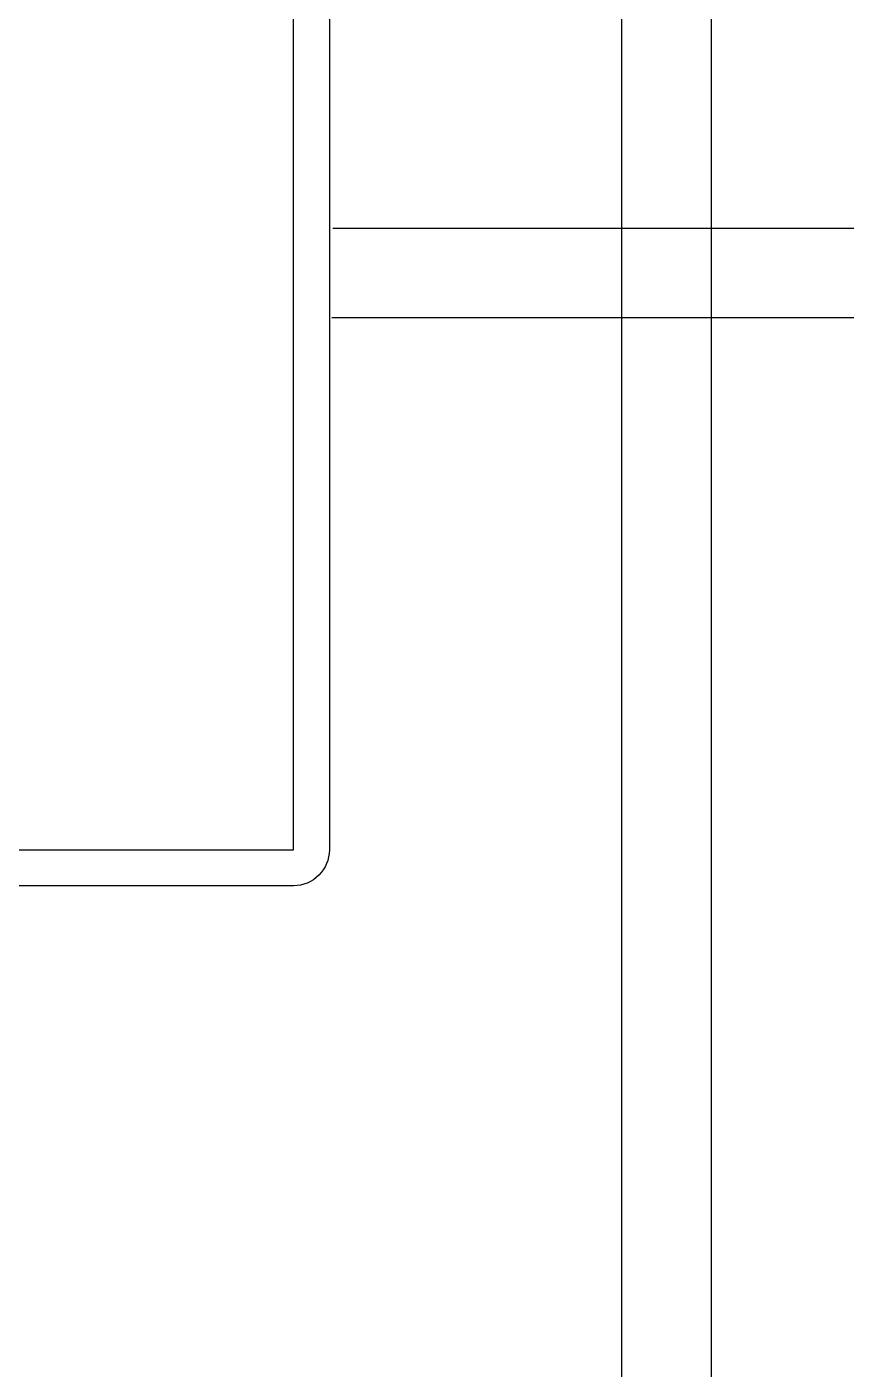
# Model space of a CAD drawing. Header units: inches. Extents: x 21 to 32698, y 13 to 3712.
# Drawn here: x 16617.09 to 16621.66, y 960.72 to 968.21 of the extents above; entities that cross this region are included whole.
import ezdxf

# ---------------------------------------------------------------- set-up
doc = ezdxf.new("R2010")
doc.units = ezdxf.units.IN
doc.header["$MEASUREMENT"] = 0
doc.set_wipeout_variables(frame=1)
for name, color, linetype, lineweight in [('Z_MİM_-KM-GLAZ', 8, 'Continuous', 25), ('Z_MİM_-KM-IRON-09', 8, 'Continuous', 25), ('Z_MİM_-KM-PAINT', 8, 'Continuous', 25), ('Z_MİM_-KM-WALL-PLASTER', 8, 'Continuous', 25), ('Z_MİM_00', 8, 'Continuous', 25), ('Z_MİM_MYM_alüminyum levha', 8, 'Continuous', 25)]:
    doc.layers.add(name, color=color, linetype=linetype, lineweight=lineweight)

# ---------------------------------------------------------------- blocks, each defined once
blk = doc.blocks.new('A$C70963ABB')
at = {"layer": 'Z_MİM_-KM-IRON-09'}
blk.add_lwpolyline([(0.3999, 20), (0.3999, 69.5), (5.3999, 69.5), (5.3999, 70), (-0.1001, 70), (-0.1001, 20), (0.3999, 20)], dxfattribs=at)
blk = doc.blocks.new('-KM-AL5 140_164')
blk.add_wipeout([(151.4879, -34.02), (151.7258, -15.4799), (149.45, -15.45), (149.45, 7.15), (9.45, 7.15), (9.45, -15.45), (7.3978, -15.45), (7.5673, -34.0611)])
at = {"layer": 'Z_MİM_MYM_alüminyum levha', "elevation": 0.0016}
blk.add_lwpolyline([(151.5149, -15.7805, 0.414214), (151.5149, -15.7805), (151.5149, -20.3918), (151.5149, -33.9197, -0.414214), (151.3149, -34.1197), (144.7488, -34.1197), (144.7488, -33.9197), (151.3149, -33.9197, 0.414214), (151.3149, -33.9197), (151.3149, -20.3918), (151.3149, -15.7805, -0.000012), (151.3149, -15.7805), (151.5149, -15.7805)], format="xyb", dxfattribs=at)

msp = doc.modelspace()

# ---------------------------------------------------------------- linework, layer by layer
at = {"layer": 'Z_MİM_-KM-PAINT'}
msp.add_lwpolyline([(18847.2143, 966.5831), (17326.2138, 966.5831), (17326.2138, 996.5831), (16657.2133, 996.5831), (16657.2133, 966.5831), (15316.214, 966.5831), (15316.214, 1621.5832), (15026.2142, 1621.5832), (15026.2148, 2597.5843), (18847.2143, 2597.5843)], close=True, dxfattribs=at)
at = {"layer": 'Z_MİM_-KM-WALL-PLASTER'}
msp.add_lwpolyline([(18846.7143, 967.0831), (17326.7138, 967.0831), (17326.7138, 997.0831), (16656.7133, 997.0831), (16656.7133, 967.0831), (15316.714, 967.0831), (15316.714, 1622.0832), (15026.7142, 1622.0832), (15026.7148, 2597.0843), (18846.7143, 2597.0843)], close=True, dxfattribs=at)

# ---------------------------------------------------------------- block references
at = {"layer": 'Z_MİM_00', "xscale": -1}
msp.add_blockref('A$C70963ABB', (16620.8113, 912.0831), dxfattribs=at)

# ---------------------------------------------------------------- next in the draw order: block references
at = {"layer": 'Z_MİM_-KM-GLAZ'}
msp.add_blockref('-KM-AL5 140_164', (16467.2639, 997.5332), dxfattribs=at)

doc.saveas('drawing.dxf')
